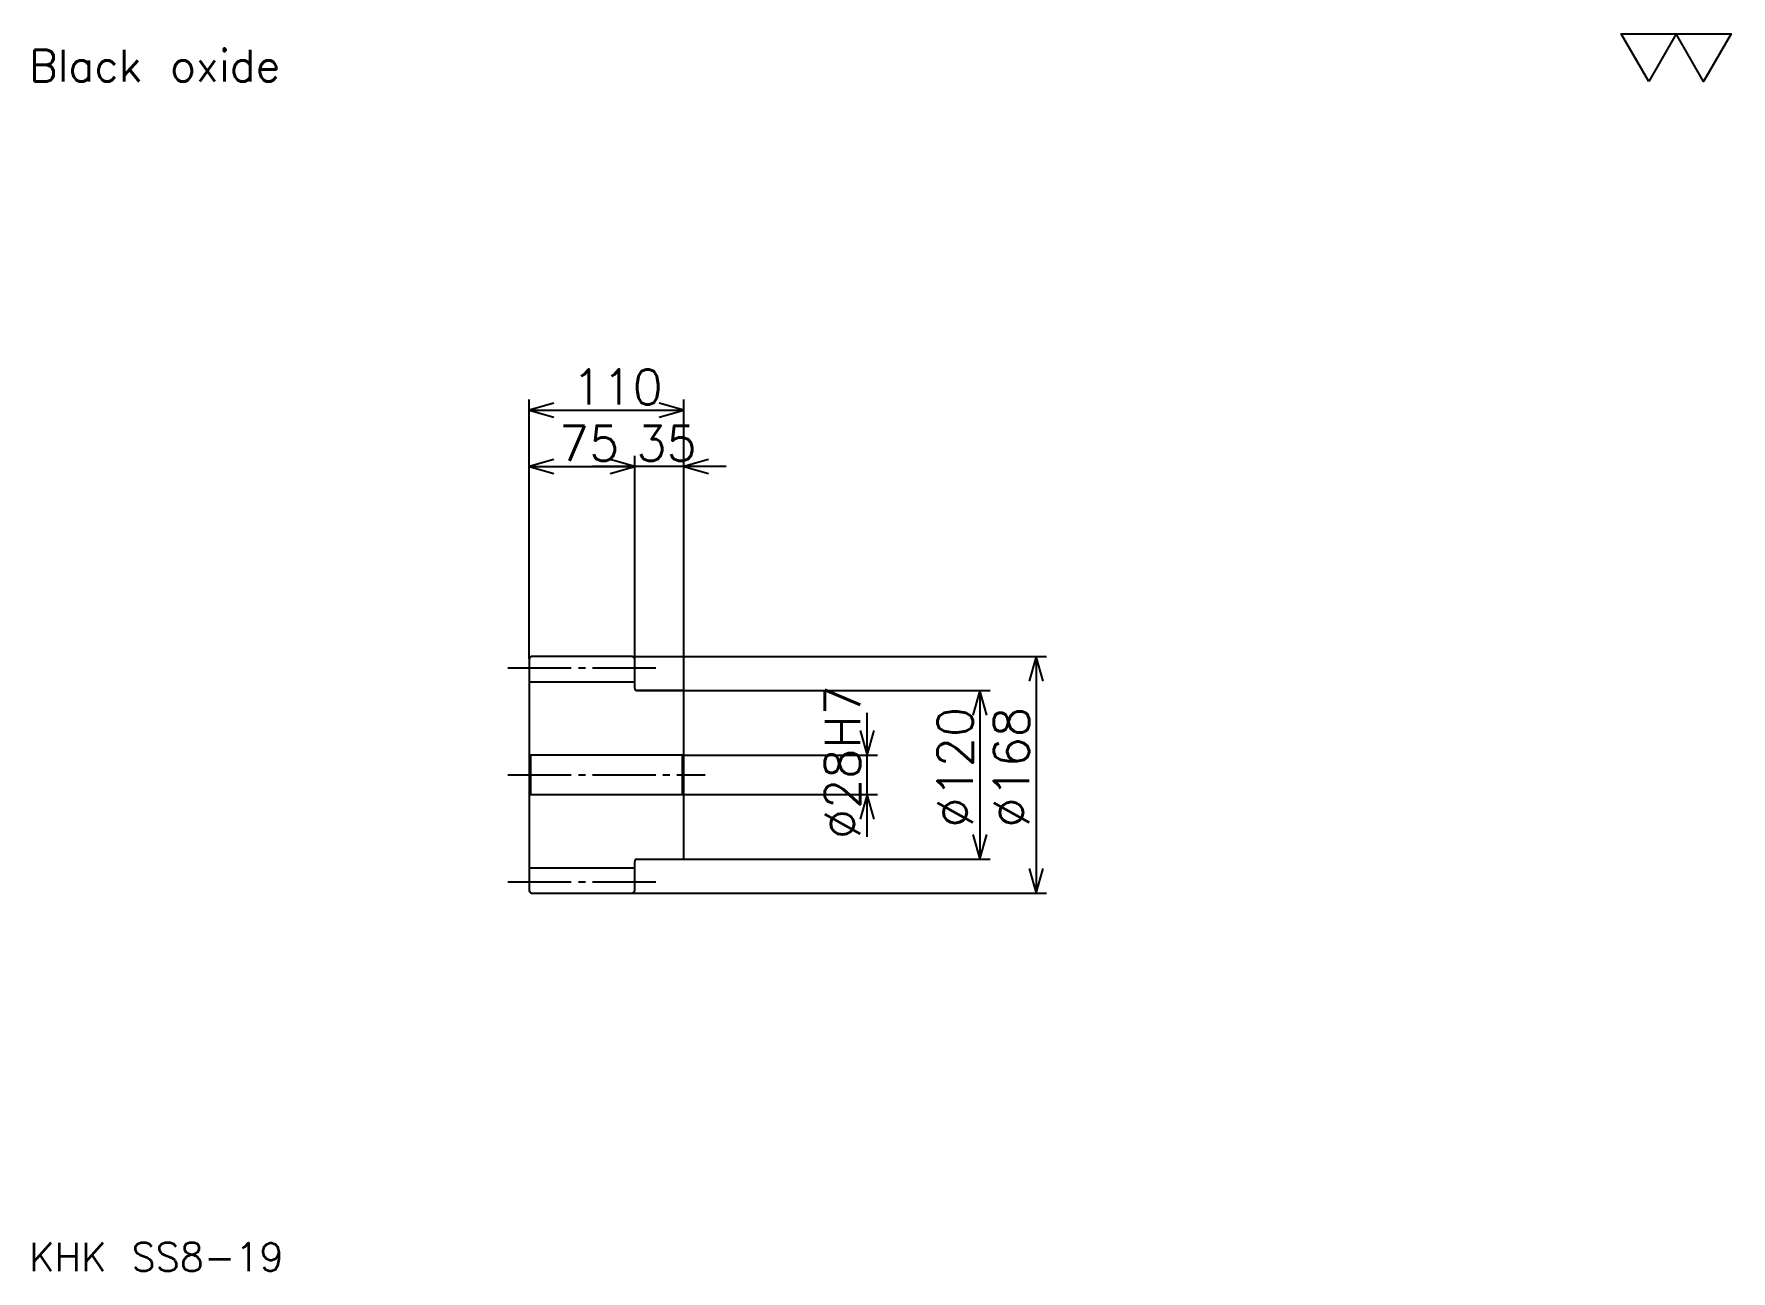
# Model space of a CAD drawing. Extents: x 53 to 1258, y 55 to 934.
import ezdxf

# ---------------------------------------------------------------- set-up
doc = ezdxf.new("R2010")
doc.units = 0
doc.linetypes.add('DASHDOT', pattern=[60, 45, -5, 5, -5])
doc.layers.get('0').update_dxf_attribs({"linetype": 'CONTINUOUS'})
doc.layers.add('DASHDOT', color=6, linetype='DASHDOT')
doc.styles.add('KANJI', font='TXT', dxfattribs={"bigfont": 'BIGFONT'})

msp = doc.modelspace()

# ---------------------------------------------------------------- linework, layer by layer
at = {"color": 5}
for p, q in [((405, 491.5), (405, 674)), ((405, 666.5), (515, 666.5)), ((515, 491.5), (515, 674)), ((480, 491.5), (480, 634)), ((405, 626.5), (480, 626.5)), ((545, 626.5), (450, 626.5)), ((405, 490), (405, 491.5)), ((478.5, 491.5), (515, 491.5)), ((480, 490), (480, 491.5)), ((515, 491.5), (772.5, 491.5)), ((515, 466.5), (515, 491.5)), ((765, 491.5), (765, 323.5)), ((481.5, 467.5), (515, 467.5)), ((515, 467.5), (732.5, 467.5)), ((725, 467.5), (725, 347.5)), ((645, 363.5), (645, 451.5)), ((515, 421.5), (652.5, 421.5)), ((515, 393.5), (652.5, 393.5)), ((481.5, 347.5), (515, 347.5)), ((515, 347.5), (732.5, 347.5)), ((478.5, 323.5), (515, 323.5)), ((515, 323.5), (772.5, 323.5))]:
    msp.add_line(p, q, dxfattribs=at)
at = {"color": 4}
for p, q in [((405, 473.5), (480, 473.5)), ((514, 421.5), (515, 422.5)), ((406, 421.5), (406, 393.5)), ((514, 393.5), (515, 392.5)), ((405, 341.5), (480, 341.5))]:
    msp.add_line(p, q, dxfattribs=at)
at = {"color": 7}
msp.add_lwpolyline([(1200, 900), (1180.5, 933.8), (1258.5, 933.8), (1239, 900), (1219.5, 933.8), (1200, 900)], dxfattribs=at)
at = {"color": 5}
for points in [[(422.5, 671.5), (405, 666.5), (422.5, 661.5)], [(497.5, 661.5), (515, 666.5), (497.5, 671.5)], [(422.5, 631.5), (405, 626.5), (422.5, 621.5)], [(462.5, 621.5), (480, 626.5), (462.5, 631.5)], [(462.5, 621.5), (480, 626.5), (462.5, 631.5)], [(532.5, 631.5), (515, 626.5), (532.5, 621.5)], [(770, 474), (765, 491.5), (760, 474)], [(730, 450), (725, 467.5), (720, 450)], [(640, 439), (645, 421.5), (650, 439)], [(650, 376), (645, 393.5), (640, 376)], [(720, 365), (725, 347.5), (730, 365)], [(760, 341), (765, 323.5), (770, 341)]]:
    msp.add_lwpolyline(points, dxfattribs=at)
at = {"color": 4}
for points in [[(480, 469), (480, 490), (478.5, 491.5), (406.5, 491.5), (405, 490), (405, 392.5)], [(481.5, 347.5), (514, 347.5), (515, 348.5), (515, 466.5), (514, 467.5), (481.5, 467.5)], [(405, 392.5), (406, 393.5), (514, 393.5), (514, 421.5), (406, 421.5), (405, 422.5)], [(405, 392.5), (405, 325), (406.5, 323.5), (478.5, 323.5), (480, 325), (480, 346)]]:
    msp.add_lwpolyline(points, dxfattribs=at)
for centre, start, end in [((481.5, 469), 180, 270), ((481.5, 346), 90, 180)]:
    msp.add_arc(centre, 1.5, start, end, dxfattribs=at)
at = {"layer": 'DASHDOT', "color": 7}
for p, q in [((390, 483.5), (495, 483.5)), ((390, 407.5), (530, 407.5)), ((390, 331.5), (495, 331.5))]:
    msp.add_line(p, q, dxfattribs=at)

# ---------------------------------------------------------------- texts
at = {"color": 7, "style": 'KANJI'}
for s, height, p in [('Black oxide', 22.5, (50, 900)), ('110', 25, (435.62, 670.5)), ('75', 25, (426.25, 630.5)), ('35', 25, (481.25, 630.5)), ('KHK SS8-19', 20, (50, 55))]:
    msp.add_text(s, height=height, dxfattribs=at).set_placement(p)
for s, p in [('%%c28H7', (640, 361.88)), ('%%c120', (720, 370)), ('%%c168', (760, 370))]:
    msp.add_text(s, height=25, rotation=90, dxfattribs=at).set_placement(p)

doc.saveas('drawing.dxf')
